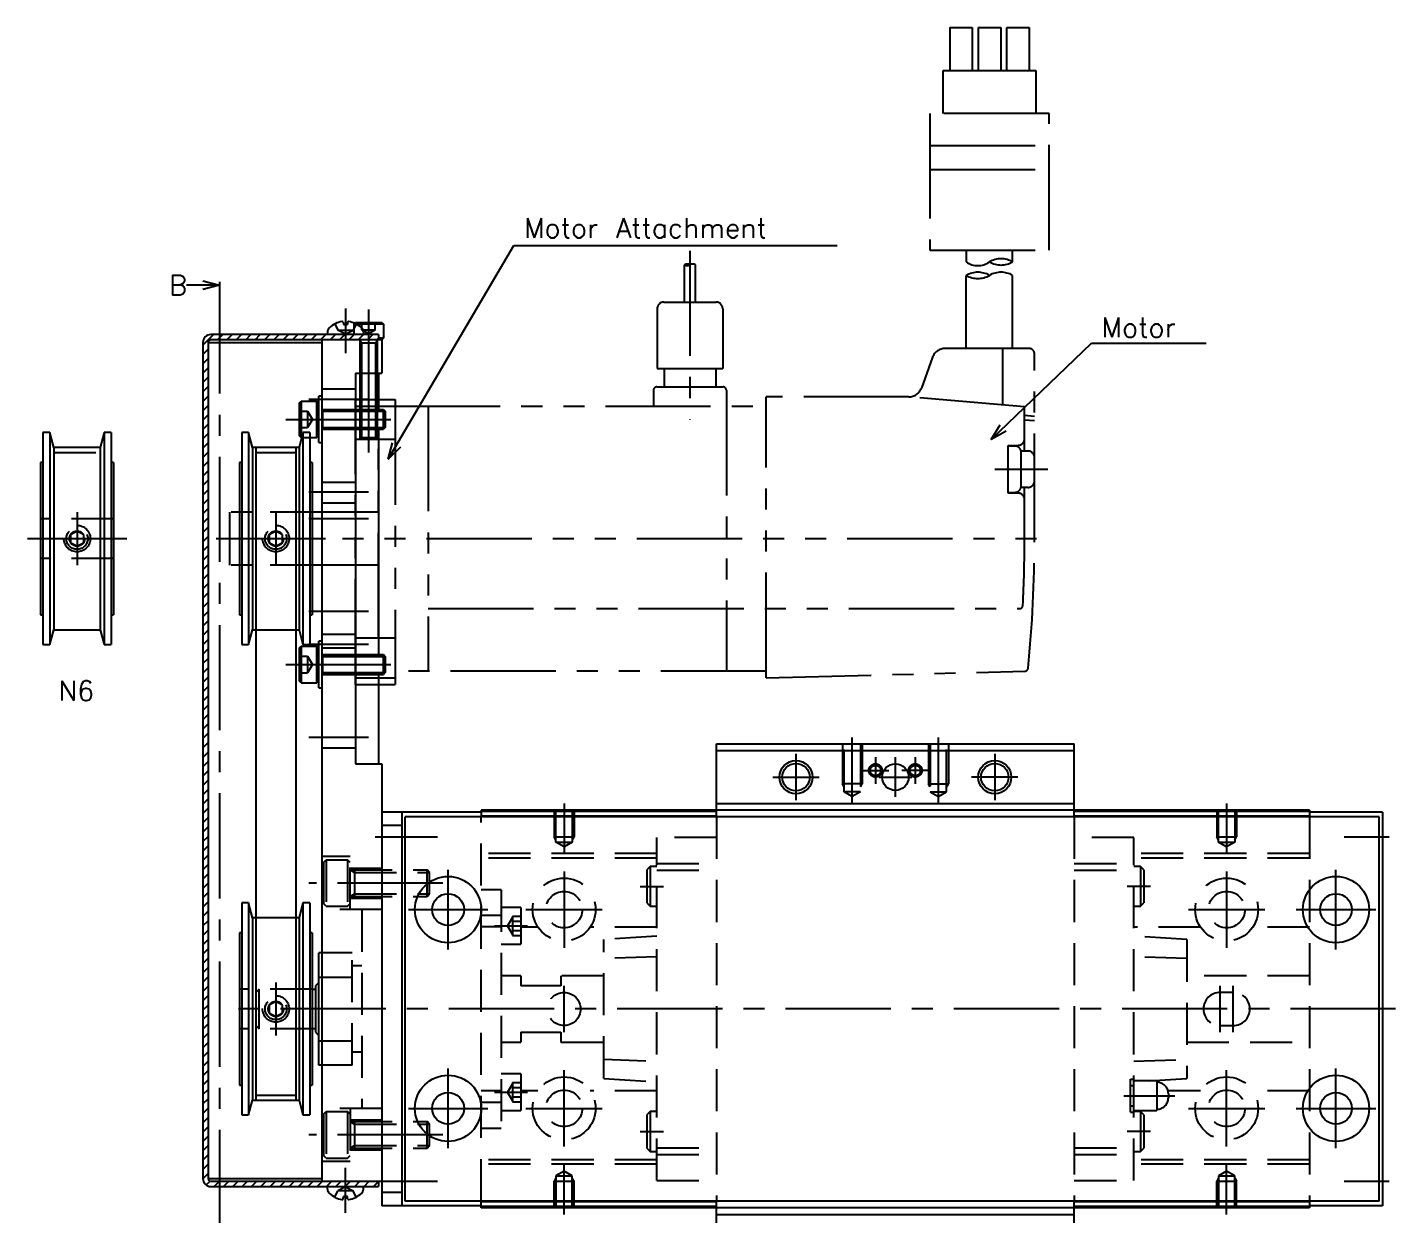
# Model space of a CAD drawing. Extents: x -2 to 446, y -8 to 279.
# Drawn here: x 226.3 to 432.8, y 100.3 to 279.5 of the extents above; entities that cross this region are included whole.
import ezdxf

# ---------------------------------------------------------------- set-up
doc = ezdxf.new("R2010")
doc.units = 0
doc.header["$LTSCALE"] = 0.5
for name, pattern in [('CENTER', [50.8, 31.75, -6.35, 6.35, -6.35]), ('DASHED', [19.05, 12.7, -6.35]), ('PHANTOM', [63.5, 31.75, -6.35, 6.35, -6.35, 6.35, -6.35])]:
    doc.linetypes.add(name, pattern=pattern)
for name, color, linetype in [('MSM_CENTER', 1, 'CENTER'), ('MSM_CONTINUOUS', 7, 'CONTINUOUS'), ('MSM_DASHED', 4, 'DASHED'), ('MSM_IMAGINARY', 6, 'PHANTOM'), ('MSM_NARROW', 5, 'CONTINUOUS'), ('MSM_PART_NUMBER', 7, 'CONTINUOUS')]:
    doc.layers.add(name, color=color, linetype=linetype)
doc.styles.get("Standard").update_dxf_attribs({"font": 'txt.shx', "height": 3, "bigfont": 'bigfont.shx'})

msp = doc.modelspace()

# ---------------------------------------------------------------- linework, layer by layer
at = {"layer": 'MSM_CENTER'}
for p, q in [((255.26, 240.06), (255.26, 96.3)), ((274.26, 237.06), (274.26, 230.3)), ((277.76, 236.9), (277.76, 215.3)), ((277.76, 223.3), (268.76, 223.3)), ((265.26, 220.3), (282.26, 220.3)), ((277.76, 209.3), (268.76, 209.3)), ((233.76, 206.3), (233.76, 198.3)), ((263.76, 206.3), (263.76, 198.3)), ((277.76, 205.3), (268.76, 205.3)), ((226.26, 202.3), (241.26, 202.3)), ((256.26, 202.3), (271.26, 202.3)), ((277.76, 191.3), (268.76, 191.3)), ((277.76, 186.3), (268.76, 186.3)), ((265.26, 183.3), (282.26, 183.3)), ((277.76, 172.3), (268.76, 172.3)), ((350.76, 162.39), (350.76, 172.3)), ((363.76, 162.39), (363.76, 172.3)), ((342.26, 169.8), (342.26, 162.8)), ((372.26, 169.8), (372.26, 162.8)), ((352.26, 167.3), (356.26, 167.3)), ((354.26, 169.3), (354.26, 165.3)), ((357.26, 163.3), (357.26, 169.3)), ((362.26, 167.3), (358.26, 167.3)), ((360.26, 169.3), (360.26, 165.3)), ((338.76, 166.3), (345.76, 166.3)), ((354.76, 166.3), (359.76, 166.3)), ((375.76, 166.3), (368.76, 166.3)), ((307.26, 162.3), (307.26, 154.79)), ((407.26, 162.3), (407.26, 154.79)), ((278.76, 157.3), (288.16, 157.3)), ((425.01, 157.3), (431.76, 157.3)), ((289.76, 140.3), (289.76, 152.3)), ((307.26, 152.05), (307.26, 140.55)), ((407.26, 152.05), (407.26, 140.55)), ((423.76, 140.3), (423.76, 152.3)), ((288.96, 150.3), (268.76, 150.3)), ((318.76, 149.8), (322.26, 149.8)), ((395.76, 149.8), (392.26, 149.8)), ((283.76, 146.3), (295.76, 146.3)), ((301.51, 146.3), (313.01, 146.3)), ((401.51, 146.3), (413.01, 146.3)), ((417.76, 146.3), (429.76, 146.3)), ((296.76, 143.85), (301.76, 143.85)), ((263.76, 135.3), (263.76, 127.3)), ((307.26, 127.8), (307.26, 134.8)), ((406.26, 127.8), (406.26, 134.8)), ((408.26, 127.8), (408.26, 134.8)), ((432.76, 131.3), (256.26, 131.3)), ((289.76, 110.3), (289.76, 122.3)), ((307.26, 110.55), (307.26, 122.05)), ((407.26, 110.55), (407.26, 122.05)), ((423.76, 110.3), (423.76, 122.3)), ((296.76, 118.74), (301.76, 118.74)), ((391.76, 118.2), (399.46, 118.2)), ((283.76, 116.3), (295.76, 116.3)), ((301.51, 116.3), (313.01, 116.3)), ((401.51, 116.3), (413.01, 116.3)), ((417.76, 116.3), (429.76, 116.3)), ((288.96, 112.3), (268.76, 112.3)), ((318.76, 112.8), (322.26, 112.8)), ((395.76, 112.8), (392.26, 112.8)), ((307.26, 100.3), (307.26, 107.81)), ((407.26, 100.3), (407.26, 107.81)), ((274.26, 100.54), (274.26, 107.3)), ((278.76, 105.3), (288.16, 105.3)), ((425.01, 105.3), (431.76, 105.3))]:
    msp.add_line(p, q, dxfattribs=at)
at = {"layer": 'MSM_CONTINUOUS'}
for p, q in [((255.26, 240.56), (250.26, 240.56)), ((252.76, 241.23), (255.26, 240.56)), ((255.26, 240.56), (252.76, 239.89)), ((255.26, 241.06), (255.26, 240.06)), ((271.55, 233.5), (271.51, 233.1)), ((273.93, 234.98), (273.95, 234.6)), ((273.95, 234.6), (274.58, 234.6)), ((274.59, 234.98), (274.58, 234.6)), ((275.67, 234.81), (275.76, 234.9)), ((275.76, 234.9), (279.76, 234.9)), ((280.01, 234.65), (275.98, 234.65)), ((276.98, 233.5), (277.01, 233.1)), ((279.76, 234.9), (280.01, 234.65)), ((280.01, 234.65), (280.01, 232.55)), ((252.76, 231.9), (252.76, 105.7)), ((253.56, 231.9), (253.56, 105.7)), ((253.56, 231.9), (270.76, 231.9)), ((279.26, 233.1), (253.96, 233.1)), ((279.76, 232.3), (253.96, 232.3)), ((270.76, 105.3), (270.76, 232.3)), ((279.26, 233.1), (279.26, 232.3)), ((280.01, 232.55), (279.26, 232.55)), ((279.76, 232.3), (280.01, 232.55)), ((279.76, 232.3), (279.76, 227.3)), ((275.76, 227.3), (275.76, 168.3)), ((275.76, 227.3), (279.76, 227.3)), ((276.46, 227.3), (276.46, 221.8)), ((279.06, 227.3), (279.06, 221.8)), ((279.26, 227.3), (279.26, 221.8)), ((267.26, 222.75), (267.56, 223.05)), ((267.56, 223.05), (269.96, 223.05)), ((267.56, 223.05), (267.56, 217.55)), ((270.26, 222.75), (269.96, 223.05)), ((269.96, 217.55), (269.96, 223.05)), ((270.76, 223.8), (270.26, 223.8)), ((270.26, 216.8), (270.26, 223.8)), ((267.26, 222.75), (267.26, 217.85)), ((275.76, 221.8), (279.99, 221.8)), ((279.99, 218.8), (279.99, 221.8)), ((279.99, 221.8), (280.26, 221.53)), ((280.26, 221.53), (280.26, 219.07)), ((280.26, 219.07), (279.99, 218.8)), ((228.62, 218.3), (228.62, 186.3)), ((229.66, 218.3), (228.62, 218.3)), ((229.66, 218.3), (229.66, 186.3)), ((230.26, 216.05), (229.66, 218.3)), ((237.86, 218.3), (237.26, 216.05)), ((237.86, 218.3), (237.86, 186.3)), ((238.9, 218.3), (237.86, 218.3)), ((238.9, 218.3), (238.9, 186.3)), ((258.62, 218.3), (258.62, 186.3)), ((259.66, 218.3), (258.62, 218.3)), ((259.66, 218.3), (259.66, 186.3)), ((260.26, 216.05), (259.66, 218.3)), ((267.86, 218.3), (267.26, 216.05)), ((267.56, 217.55), (267.26, 217.85)), ((267.56, 217.55), (267.66, 217.55)), ((267.86, 218.3), (267.86, 186.3)), ((268.9, 218.3), (267.86, 218.3)), ((268.9, 218.3), (268.9, 186.3)), ((268.9, 217.55), (269.96, 217.55)), ((270.26, 217.85), (269.96, 217.55)), ((275.76, 218.8), (279.99, 218.8)), ((276.46, 218.8), (276.46, 217.54)), ((279.06, 217.54), (276.46, 217.54)), ((276.7, 217.3), (276.46, 217.54)), ((278.82, 217.3), (276.7, 217.3)), ((278.82, 217.3), (279.06, 217.54)), ((279.06, 218.8), (279.06, 217.54)), ((279.26, 218.8), (279.26, 184.8)), ((237.26, 216.05), (230.26, 216.05)), ((230.26, 216.05), (230.26, 188.55)), ((237.26, 216.05), (237.26, 188.55)), ((260.26, 216.05), (260.26, 188.55)), ((267.26, 216.05), (260.26, 216.05)), ((260.76, 216.05), (260.76, 117.55)), ((266.76, 216.05), (266.76, 117.55)), ((267.26, 216.05), (267.26, 188.55)), ((270.26, 216.8), (270.76, 216.8)), ((228.26, 213.8), (228.26, 190.8)), ((228.62, 213.8), (228.26, 213.8)), ((239.26, 213.8), (238.9, 213.8)), ((239.26, 213.8), (239.26, 190.8)), ((258.62, 213.8), (258.26, 213.8)), ((258.26, 213.8), (258.26, 190.8)), ((269.26, 213.8), (268.9, 213.8)), ((269.26, 213.8), (269.26, 190.8)), ((228.26, 190.8), (228.62, 190.8)), ((238.9, 190.8), (239.26, 190.8)), ((258.26, 190.8), (258.62, 190.8)), ((268.9, 190.8), (269.26, 190.8)), ((229.66, 186.3), (230.26, 188.55)), ((230.26, 188.55), (237.26, 188.55)), ((237.26, 188.55), (237.86, 186.3)), ((259.66, 186.3), (260.26, 188.55)), ((260.26, 188.55), (260.76, 188.55)), ((266.76, 188.55), (267.26, 188.55)), ((267.26, 188.55), (267.86, 186.3)), ((228.62, 186.3), (229.66, 186.3)), ((237.86, 186.3), (238.9, 186.3)), ((258.62, 186.3), (259.66, 186.3)), ((267.26, 185.75), (267.56, 186.05)), ((267.56, 186.05), (269.96, 186.05)), ((267.56, 186.05), (267.56, 180.55)), ((267.86, 186.3), (268.9, 186.3)), ((270.26, 185.75), (269.96, 186.05)), ((269.96, 180.55), (269.96, 186.05)), ((270.76, 186.8), (270.26, 186.8)), ((270.26, 179.8), (270.26, 186.8)), ((267.26, 185.75), (267.26, 180.85)), ((275.76, 184.8), (279.99, 184.8)), ((279.99, 181.8), (279.99, 184.8)), ((279.99, 184.8), (280.26, 184.53)), ((280.26, 184.53), (280.26, 182.07)), ((275.76, 181.8), (279.99, 181.8)), ((279.26, 181.8), (279.26, 168.3)), ((280.26, 182.07), (279.99, 181.8)), ((267.56, 180.55), (267.26, 180.85)), ((267.56, 180.55), (269.96, 180.55)), ((270.26, 180.85), (269.96, 180.55)), ((270.26, 179.8), (270.76, 179.8)), ((330.26, 171.3), (384.26, 171.3)), ((330.26, 160.3), (330.26, 171.3)), ((330.26, 170.3), (384.26, 170.3)), ((384.26, 160.3), (384.26, 171.3)), ((275.76, 168.3), (279.76, 168.3)), ((279.76, 168.3), (279.76, 101.6)), ((419.76, 161.3), (294.76, 161.3)), ((294.76, 161.3), (294.76, 160.3)), ((330.26, 161.1), (294.76, 161.1)), ((330.26, 162.3), (384.26, 162.3)), ((419.76, 161.1), (384.26, 161.1)), ((419.76, 161.3), (419.76, 160.3)), ((294.76, 161), (279.76, 161)), ((282.76, 161), (282.76, 101.6)), ((283.26, 102.3), (283.26, 160.3)), ((430.26, 160.3), (283.26, 160.3)), ((330.26, 160.4), (294.76, 160.4)), ((419.76, 160.4), (384.26, 160.4)), ((430.76, 161), (419.76, 161)), ((430.26, 102.3), (430.26, 160.3)), ((430.76, 161), (430.76, 101.6)), ((282.76, 159), (279.76, 159)), ((258.62, 147.3), (258.62, 115.3)), ((259.66, 147.3), (258.62, 147.3)), ((260.26, 145.05), (259.66, 147.3)), ((259.66, 147.3), (259.66, 115.3)), ((267.86, 147.3), (267.26, 145.05)), ((267.86, 147.3), (267.86, 115.3)), ((268.9, 147.3), (267.86, 147.3)), ((268.9, 147.3), (268.9, 115.3)), ((260.26, 145.05), (260.26, 117.55)), ((260.76, 145.05), (260.26, 145.05)), ((267.26, 145.05), (266.76, 145.05)), ((267.26, 145.05), (267.26, 117.55)), ((258.26, 142.8), (258.26, 119.8)), ((258.62, 142.8), (258.26, 142.8)), ((269.26, 142.8), (268.9, 142.8)), ((269.26, 142.8), (269.26, 119.8)), ((270.26, 122.8), (270.26, 139.8)), ((270.76, 139.8), (270.26, 139.8)), ((269.26, 134.3), (269.76, 134.3)), ((270.26, 135.3), (269.76, 134.8)), ((269.76, 134.8), (269.76, 127.8)), ((270.26, 136.12), (270.76, 136.12)), ((269.76, 128.3), (269.26, 128.3)), ((269.76, 127.8), (270.26, 127.3)), ((270.26, 126.48), (270.76, 126.48)), ((270.76, 122.8), (270.26, 122.8)), ((258.26, 119.8), (258.62, 119.8)), ((268.9, 119.8), (269.26, 119.8)), ((259.66, 115.3), (260.26, 117.55)), ((260.26, 117.55), (267.26, 117.55)), ((267.26, 117.55), (267.86, 115.3)), ((258.62, 115.3), (259.66, 115.3)), ((267.86, 115.3), (268.9, 115.3)), ((253.56, 105.7), (270.76, 105.7)), ((253.96, 105.3), (279.76, 105.3)), ((253.96, 104.5), (279.26, 104.5)), ((271.55, 104.1), (271.51, 104.5)), ((276.98, 104.1), (277.01, 104.5)), ((279.26, 105.3), (279.26, 104.5)), ((282.76, 103.6), (279.76, 103.6)), ((273.93, 102.62), (273.95, 103)), ((274.58, 103), (273.95, 103)), ((274.59, 102.62), (274.58, 103)), ((294.76, 101.6), (279.76, 101.6)), ((430.26, 102.3), (283.26, 102.3)), ((294.76, 101.3), (294.76, 102.3)), ((330.26, 102.2), (294.76, 102.2)), ((330.26, 101.5), (294.76, 101.5)), ((419.76, 101.3), (294.76, 101.3)), ((330.26, 91.3), (330.26, 102.3)), ((384.26, 91.3), (384.26, 102.3)), ((419.76, 102.2), (384.26, 102.2)), ((419.76, 101.5), (384.26, 101.5)), ((419.76, 102.3), (419.76, 101.3)), ((430.76, 101.6), (419.76, 101.6)), ((330.26, 100.3), (384.26, 100.3))]:
    msp.add_line(p, q, dxfattribs=at)
for centre, radius in [((342.26, 166.3), 2.07), ((357.26, 166.3), 2), ((372.26, 166.3), 2.07), ((289.76, 146.3), 5), ((423.76, 146.3), 5), ((289.76, 146.3), 2.4), ((423.76, 146.3), 2.4), ((289.76, 116.3), 5), ((423.76, 116.3), 5), ((289.76, 116.3), 2.4), ((423.76, 116.3), 2.4)]:
    msp.add_circle(centre, radius, dxfattribs=at)
for centre, radius, start, end in [((272.54, 233.42), 1, 133.4267, 175), ((274.26, 231.6), 3.5, 98.5396, 133.4267), ((273.73, 234.78), 0.284, 44.1872, 87.0617), ((274.8, 234.78), 0.284, 92.9383, 135.8128), ((274.26, 231.6), 3.5, 46.5733, 81.4604), ((275.98, 233.42), 1, 5, 46.5733), ((253.96, 231.9), 1.2, 90, 180), ((253.96, 231.9), 0.4, 90, 180), ((253.96, 105.7), 1.2, 180, 270), ((253.96, 105.7), 0.4, 180, 270), ((272.54, 104.18), 1, 185, 226.5733), ((274.26, 106), 3.5, 226.5733, 261.4604), ((274.26, 106), 3.5, 278.5396, 313.4267), ((275.98, 104.18), 1, 313.4267, 355), ((273.73, 102.82), 0.284, 272.9383, 315.8128), ((274.8, 102.82), 0.284, 224.1872, 267.0617)]:
    msp.add_arc(centre, radius, start, end, dxfattribs=at)
at = {"layer": 'MSM_DASHED'}
for p, q in [((272.65, 234.71), (273.12, 233.77)), ((274.26, 233.17), (273.12, 233.77)), ((273.12, 233.77), (275.41, 233.77)), ((274.26, 233.17), (275.41, 233.77)), ((275.87, 234.71), (275.41, 233.77)), ((275.51, 234.65), (275.67, 234.81)), ((275.51, 234.65), (275.51, 233.1)), ((275.98, 234.65), (275.51, 234.65)), ((276.76, 233.8), (276.76, 234.9)), ((276.76, 233.8), (278.76, 233.8)), ((277.76, 233.22), (276.76, 233.8)), ((277.76, 234.9), (277.76, 233.8)), ((278.76, 233.8), (277.76, 233.22)), ((278.76, 233.8), (278.76, 234.9)), ((276.46, 232.2), (276.46, 227.3)), ((279.06, 231.81), (276.46, 231.81)), ((276.7, 231.81), (276.7, 227.3)), ((278.82, 231.81), (278.82, 227.3)), ((279.06, 232.2), (279.06, 227.3)), ((270.76, 224.9), (275.76, 224.9)), ((267.26, 221.55), (268.56, 221.55)), ((268.56, 221.55), (268.56, 219.05)), ((268.56, 221.55), (269.28, 220.3)), ((270.76, 221.8), (275.76, 221.8)), ((270.76, 221.55), (270.8, 221.53)), ((270.8, 221.8), (270.8, 218.8)), ((270.8, 221.53), (275.76, 221.53)), ((267.26, 220.3), (268.56, 220.3)), ((267.26, 219.05), (268.56, 219.05)), ((269.28, 220.3), (268.56, 219.05)), ((270.76, 219.05), (270.8, 219.07)), ((270.8, 219.07), (275.76, 219.07)), ((267.66, 217.55), (268.9, 217.55)), ((270.76, 218.8), (275.76, 218.8)), ((230.26, 215.29), (237.26, 215.29)), ((260.76, 215.29), (266.76, 215.29)), ((270.76, 210.8), (275.76, 210.8)), ((270.76, 207.7), (275.76, 207.7)), ((239.26, 205.3), (228.26, 205.3)), ((269.26, 206.3), (258.26, 206.3)), ((233.76, 203.45), (232.76, 202.88)), ((232.76, 202.88), (232.76, 201.72)), ((234.76, 202.88), (233.76, 203.45)), ((234.76, 201.72), (234.76, 202.88)), ((263.76, 203.45), (262.76, 202.88)), ((262.76, 202.88), (262.76, 201.72)), ((264.76, 202.88), (263.76, 203.45)), ((264.76, 201.72), (264.76, 202.88)), ((232.76, 201.72), (233.76, 201.15)), ((233.76, 201.15), (234.76, 201.72)), ((262.76, 201.72), (263.76, 201.15)), ((263.76, 201.15), (264.76, 201.72)), ((239.26, 199.3), (228.26, 199.3)), ((269.26, 198.3), (258.26, 198.3)), ((260.76, 188.55), (266.76, 188.55)), ((270.76, 187.9), (275.76, 187.9)), ((267.26, 184.55), (268.56, 184.55)), ((268.56, 184.55), (268.56, 182.05)), ((268.56, 184.55), (269.28, 183.3)), ((270.76, 185.8), (275.76, 185.8)), ((270.76, 184.8), (275.76, 184.8)), ((270.76, 184.55), (270.8, 184.53)), ((270.8, 184.8), (270.8, 181.8)), ((270.8, 184.53), (275.76, 184.53)), ((267.26, 183.3), (268.56, 183.3)), ((267.26, 182.05), (268.56, 182.05)), ((269.28, 183.3), (268.56, 182.05)), ((270.76, 182.05), (270.8, 182.07)), ((270.76, 181.8), (275.76, 181.8)), ((270.8, 182.07), (275.76, 182.07)), ((270.76, 170.7), (275.76, 170.7)), ((349.26, 171.3), (349.26, 165.3)), ((349.53, 164.1), (349.53, 171.3)), ((351.99, 171.3), (351.99, 164.1)), ((352.26, 171.3), (352.26, 165.3)), ((362.26, 171.3), (362.26, 165.3)), ((362.53, 171.3), (362.53, 164.1)), ((364.99, 164.1), (364.99, 171.3)), ((365.26, 171.3), (365.26, 165.3)), ((352.26, 165.3), (349.26, 165.3)), ((349.53, 164.83), (349.26, 165.3)), ((351.99, 164.83), (352.26, 165.3)), ((362.26, 165.3), (365.26, 165.3)), ((362.53, 164.83), (362.26, 165.3)), ((364.99, 164.83), (365.26, 165.3)), ((351.99, 164.1), (349.53, 164.1)), ((350.76, 163.39), (349.53, 164.1)), ((351.99, 164.1), (350.76, 163.39)), ((362.53, 164.1), (364.99, 164.1)), ((362.53, 164.1), (363.76, 163.39)), ((363.76, 163.39), (364.99, 164.1)), ((305.76, 161.3), (305.76, 157.3)), ((306.03, 156.5), (306.03, 161.3)), ((308.49, 161.3), (308.49, 156.5)), ((308.76, 161.3), (308.76, 157.3)), ((405.76, 161.3), (405.76, 157.3)), ((406.03, 156.5), (406.03, 161.3)), ((408.49, 161.3), (408.49, 156.5)), ((408.76, 161.3), (408.76, 157.3)), ((294.76, 102.3), (294.76, 160.3)), ((330.26, 160.3), (330.26, 102.3)), ((384.26, 160.3), (384.26, 102.3)), ((419.76, 160.3), (419.76, 102.3)), ((306.03, 156.83), (305.76, 157.3)), ((305.76, 157.3), (308.76, 157.3)), ((308.49, 156.83), (308.76, 157.3)), ((330.26, 157.2), (321.26, 157.2)), ((321.26, 105.4), (321.26, 157.2)), ((393.26, 157.2), (384.26, 157.2)), ((393.26, 105.4), (393.26, 157.2)), ((406.03, 156.83), (405.76, 157.3)), ((405.76, 157.3), (408.76, 157.3)), ((408.49, 156.83), (408.76, 157.3)), ((306.03, 156.5), (308.49, 156.5)), ((307.26, 155.79), (306.03, 156.5)), ((308.49, 156.5), (307.26, 155.79)), ((406.03, 156.5), (408.49, 156.5)), ((407.26, 155.79), (406.03, 156.5)), ((408.49, 156.5), (407.26, 155.79)), ((274.96, 154.3), (270.76, 154.3)), ((270.96, 153.4), (271.36, 153.8)), ((270.96, 153.4), (270.96, 147.2)), ((271.36, 153.8), (271.36, 146.8)), ((271.36, 153.8), (274.56, 153.8)), ((274.96, 153.4), (274.56, 153.8)), ((274.56, 153.8), (274.56, 146.8)), ((274.96, 146.3), (274.96, 154.3)), ((321.26, 154.75), (294.76, 154.75)), ((321.26, 154.05), (294.76, 154.05)), ((321.26, 153.25), (330.26, 153.25)), ((384.26, 153.25), (393.26, 153.25)), ((419.76, 154.75), (393.26, 154.75)), ((419.76, 154.05), (393.26, 154.05)), ((274.96, 152.55), (279.76, 152.55)), ((274.96, 152.3), (286.58, 152.3)), ((274.96, 152.3), (275.62, 151.92)), ((275.62, 152.3), (275.62, 148.3)), ((275.62, 151.92), (286.96, 151.92)), ((286.58, 148.3), (286.58, 152.3)), ((286.96, 151.92), (286.58, 152.3)), ((286.96, 148.68), (286.96, 151.92)), ((320.26, 152.8), (319.76, 152.3)), ((319.76, 152.3), (319.76, 147.3)), ((320.26, 152.8), (320.26, 146.8)), ((321.26, 152.8), (320.26, 152.8)), ((321.26, 152.25), (330.26, 152.25)), ((384.26, 152.25), (393.26, 152.25)), ((394.26, 152.8), (393.26, 152.8)), ((394.26, 152.8), (394.26, 146.8)), ((394.76, 152.3), (394.26, 152.8)), ((394.76, 152.3), (394.76, 147.3)), ((297.76, 149.3), (294.76, 149.3)), ((297.76, 149.3), (297.76, 113.3)), ((271.36, 146.8), (270.96, 147.2)), ((271.36, 146.8), (274.56, 146.8)), ((274.56, 146.8), (274.96, 147.2)), ((274.96, 148.3), (275.62, 148.68)), ((274.96, 148.3), (286.58, 148.3)), ((274.96, 148.05), (279.76, 148.05)), ((275.62, 148.68), (286.96, 148.68)), ((286.58, 148.3), (286.96, 148.68)), ((319.76, 147.3), (320.26, 146.8)), ((320.26, 146.8), (321.26, 146.8)), ((393.26, 146.8), (394.26, 146.8)), ((394.26, 146.8), (394.76, 147.3)), ((266.76, 145.05), (260.76, 145.05)), ((279.76, 146.3), (270.76, 146.3)), ((276.76, 146.3), (276.76, 116.3)), ((297.76, 145.43), (294.76, 145.43)), ((300.76, 146.6), (297.76, 146.6)), ((299.46, 145.1), (298.74, 143.85)), ((299.46, 145.3), (300.76, 145.3)), ((299.46, 145.3), (299.46, 142.41)), ((299.46, 144.58), (300.76, 144.58)), ((300.76, 146.6), (300.76, 141.1)), ((297.76, 143.68), (294.76, 143.68)), ((299.46, 142.6), (298.74, 143.85)), ((299.46, 143.13), (300.76, 143.13)), ((303.31, 143.66), (300.76, 143.66)), ((321.26, 143.66), (311.21, 143.66)), ((403.31, 143.66), (393.26, 143.66)), ((419.76, 143.66), (411.21, 143.66)), ((297.76, 141.1), (300.76, 141.1)), ((299.46, 142.41), (300.76, 142.41)), ((321.26, 142.3), (313.26, 141.77)), ((313.26, 120.83), (313.26, 141.77)), ((401.26, 141.77), (393.26, 142.3)), ((401.26, 141.77), (401.26, 120.83)), ((275.26, 139.8), (270.76, 139.8)), ((275.26, 122.8), (275.26, 139.8)), ((321.26, 139.16), (313.26, 138.9)), ((401.26, 138.9), (393.26, 139.16)), ((276.76, 137.8), (275.26, 137.8)), ((300.76, 136.3), (297.76, 136.3)), ((300.76, 136.3), (300.76, 134.8)), ((306.76, 136.3), (306.76, 134.8)), ((313.26, 136.3), (306.76, 136.3)), ((419.76, 136.3), (401.26, 136.3)), ((269.26, 134.3), (258.26, 134.3)), ((261.26, 134.3), (260.76, 133.8)), ((261.26, 128.3), (261.26, 134.3)), ((270.76, 136.12), (275.26, 136.12)), ((306.76, 134.8), (300.76, 134.8)), ((263.76, 132.45), (262.76, 131.88)), ((264.76, 131.88), (263.76, 132.45)), ((408.26, 133.8), (406.26, 133.8)), ((262.76, 131.88), (262.76, 130.72)), ((262.76, 130.72), (263.76, 130.15)), ((263.76, 130.15), (264.76, 130.72)), ((264.76, 130.72), (264.76, 131.88)), ((269.26, 128.3), (258.26, 128.3)), ((260.76, 128.8), (261.26, 128.3)), ((406.26, 128.8), (408.26, 128.8)), ((270.76, 126.48), (275.26, 126.48)), ((297.76, 126.3), (300.76, 126.3)), ((300.76, 127.8), (306.76, 127.8)), ((300.76, 127.8), (300.76, 126.3)), ((306.76, 127.8), (306.76, 126.3)), ((306.76, 126.3), (313.26, 126.3)), ((401.26, 126.3), (419.76, 126.3)), ((276.76, 124.8), (275.26, 124.8)), ((275.26, 122.8), (270.76, 122.8)), ((313.26, 123.7), (321.26, 123.44)), ((393.26, 123.44), (401.26, 123.7)), ((300.76, 121.49), (297.76, 121.49)), ((299.46, 119.99), (298.74, 118.74)), ((299.46, 120.19), (300.76, 120.19)), ((299.46, 120.19), (299.46, 117.3)), ((300.76, 121.49), (300.76, 115.99)), ((313.26, 120.83), (321.26, 120.3)), ((392.76, 120.7), (393.26, 120.7)), ((392.76, 115.7), (392.76, 120.7)), ((396.71, 120.45), (393.26, 120.45)), ((395.52, 120.45), (401.26, 120.83)), ((396.71, 120.45), (396.71, 115.95)), ((260.76, 118.31), (266.76, 118.31)), ((297.76, 118.92), (294.76, 118.92)), ((299.46, 117.49), (298.74, 118.74)), ((299.46, 119.47), (300.76, 119.47)), ((299.46, 118.02), (300.76, 118.02)), ((303.31, 118.94), (300.76, 118.94)), ((321.26, 118.94), (311.21, 118.94)), ((393.26, 119.7), (392.76, 119.7)), ((403.31, 118.94), (398.4, 118.94)), ((398.46, 118.5), (398.46, 117.9)), ((419.76, 118.94), (411.21, 118.94)), ((279.76, 116.3), (270.76, 116.3)), ((270.96, 115.4), (271.36, 115.8)), ((271.36, 115.8), (274.56, 115.8)), ((271.36, 115.8), (271.36, 108.8)), ((274.56, 115.8), (274.56, 108.8)), ((274.96, 115.4), (274.56, 115.8)), ((274.96, 116.3), (274.96, 108.3)), ((297.76, 117.17), (294.76, 117.17)), ((297.76, 115.99), (300.76, 115.99)), ((299.46, 117.3), (300.76, 117.3)), ((320.26, 115.8), (319.76, 115.3)), ((321.26, 115.8), (320.26, 115.8)), ((320.26, 115.8), (320.26, 109.8)), ((392.76, 116.7), (393.26, 116.7)), ((392.76, 115.7), (393.26, 115.7)), ((393.26, 115.95), (396.71, 115.95)), ((394.26, 115.8), (393.26, 115.8)), ((394.76, 115.3), (394.26, 115.8)), ((394.26, 115.8), (394.26, 109.8)), ((270.96, 115.4), (270.96, 109.2)), ((274.96, 114.55), (279.76, 114.55)), ((274.96, 114.3), (286.58, 114.3)), ((274.96, 114.3), (275.62, 113.92)), ((275.62, 114.3), (275.62, 110.3)), ((275.62, 113.92), (286.96, 113.92)), ((286.58, 110.3), (286.58, 114.3)), ((286.96, 113.92), (286.58, 114.3)), ((286.96, 110.68), (286.96, 113.92)), ((319.76, 115.3), (319.76, 110.3)), ((394.76, 115.3), (394.76, 110.3)), ((294.76, 113.3), (297.76, 113.3)), ((274.96, 110.3), (275.62, 110.68)), ((274.96, 110.3), (286.58, 110.3)), ((274.96, 110.05), (279.76, 110.05)), ((275.62, 110.68), (286.96, 110.68)), ((286.58, 110.3), (286.96, 110.68)), ((319.76, 110.3), (320.26, 109.8)), ((320.26, 109.8), (321.26, 109.8)), ((321.26, 110.35), (330.26, 110.35)), ((384.26, 110.35), (393.26, 110.35)), ((393.26, 109.8), (394.26, 109.8)), ((394.26, 109.8), (394.76, 110.3)), ((274.96, 108.3), (270.76, 108.3)), ((271.36, 108.8), (270.96, 109.2)), ((271.36, 108.8), (274.56, 108.8)), ((274.56, 108.8), (274.96, 109.2)), ((321.26, 108.55), (294.76, 108.55)), ((321.26, 107.85), (294.76, 107.85)), ((321.26, 109.35), (330.26, 109.35)), ((384.26, 109.35), (393.26, 109.35)), ((419.76, 108.55), (393.26, 108.55)), ((419.76, 107.85), (393.26, 107.85)), ((306.03, 105.77), (305.76, 105.3)), ((307.26, 106.81), (306.03, 106.1)), ((306.03, 106.1), (306.03, 101.3)), ((306.03, 106.1), (308.49, 106.1)), ((308.49, 106.1), (307.26, 106.81)), ((308.49, 101.3), (308.49, 106.1)), ((308.49, 105.77), (308.76, 105.3)), ((321.26, 105.4), (330.26, 105.4)), ((384.26, 105.4), (393.26, 105.4)), ((406.03, 105.77), (405.76, 105.3)), ((407.26, 106.81), (406.03, 106.1)), ((406.03, 106.1), (406.03, 101.3)), ((406.03, 106.1), (408.49, 106.1)), ((408.49, 106.1), (407.26, 106.81)), ((408.49, 101.3), (408.49, 106.1)), ((408.49, 105.77), (408.76, 105.3)), ((272.65, 102.89), (273.12, 103.83)), ((274.26, 104.43), (273.12, 103.83)), ((275.41, 103.83), (273.12, 103.83)), ((274.26, 104.43), (275.41, 103.83)), ((275.87, 102.89), (275.41, 103.83)), ((305.76, 101.3), (305.76, 105.3)), ((305.76, 105.3), (308.76, 105.3)), ((308.76, 101.3), (308.76, 105.3)), ((405.76, 101.3), (405.76, 105.3)), ((405.76, 105.3), (408.76, 105.3)), ((408.76, 101.3), (408.76, 105.3))]:
    msp.add_line(p, q, dxfattribs=at)
for centre, radius in [((233.76, 202.3), 2), ((233.76, 202.3), 1.62), ((233.76, 202.3), 1.15), ((263.76, 202.3), 2), ((263.76, 202.3), 1.62), ((263.76, 202.3), 1.15), ((354.26, 167.3), 1), ((354.26, 167.3), 0.784), ((360.26, 167.3), 1), ((360.26, 167.3), 0.784), ((307.26, 146.3), 4.75), ((407.26, 146.3), 4.75), ((307.26, 146.3), 2.75), ((407.26, 146.3), 2.75), ((263.76, 131.3), 2), ((263.76, 131.3), 1.62), ((263.76, 131.3), 1.15), ((307.26, 131.3), 2.5), ((307.26, 116.3), 4.75), ((407.26, 116.3), 4.75), ((307.26, 116.3), 2.75), ((407.26, 116.3), 2.75)]:
    msp.add_circle(centre, radius, dxfattribs=at)
for centre, radius, start, end in [((276.36, 232.2), 0.1, 0, 90), ((279.16, 232.2), 0.1, 90, 180), ((406.26, 131.3), 2.5, 90, 270), ((408.26, 131.3), 2.5, 270, 90), ((396.71, 118.5), 1.75, 0, 90), ((396.71, 117.9), 1.75, 270, 0)]:
    msp.add_arc(centre, radius, start, end, dxfattribs=at)
at = {"layer": 'MSM_IMAGINARY'}
for p, q in [((365.46, 279.48), (368.86, 279.48)), ((365.46, 279.48), (365.46, 272.98)), ((368.86, 279.48), (368.86, 272.98)), ((369.76, 279.48), (373.16, 279.48)), ((369.76, 279.48), (369.76, 272.98)), ((373.16, 279.48), (373.16, 272.98)), ((374.06, 279.48), (377.46, 279.48)), ((374.06, 272.98), (374.06, 279.48)), ((377.46, 279.48), (377.46, 272.98)), ((364.46, 272.98), (378.46, 272.98)), ((364.46, 266.48), (364.46, 272.98)), ((378.46, 272.98), (378.46, 266.48)), ((380.46, 266.48), (362.46, 266.48)), ((362.46, 266.48), (362.46, 245.86)), ((380.46, 245.86), (380.46, 266.48)), ((362.46, 261.63), (380.46, 261.63)), ((362.46, 258.03), (380.46, 258.03)), ((326.26, 245.75), (326.26, 220.3)), ((362.46, 245.86), (380.46, 245.86)), ((367.96, 245.86), (367.96, 244.07)), ((374.96, 244.07), (374.96, 245.86)), ((325.41, 243.64), (325.41, 238)), ((327.11, 238), (327.11, 243.64)), ((367.96, 231), (367.96, 242.04)), ((374.96, 231), (374.96, 242.04)), ((322.31, 238), (330.21, 238)), ((321.31, 237), (321.31, 228)), ((331.21, 237), (331.21, 228)), ((362.88, 229.68), (361.18, 225.02)), ((377.46, 231), (364.76, 231)), ((373.46, 222.46), (373.46, 231)), ((378.26, 202.3), (378.26, 230.2)), ((321.31, 228), (331.21, 228)), ((322.36, 228), (322.36, 225.2)), ((330.16, 228), (330.16, 225.2)), ((277.76, 225.3), (277.76, 215.3)), ((321.26, 225.2), (331.26, 225.2)), ((275.76, 223.3), (281.76, 223.3)), ((275.76, 180.3), (275.76, 223.3)), ((276.46, 223.3), (276.46, 217.3)), ((276.7, 223.3), (276.7, 217.3)), ((278.82, 223.3), (278.82, 217.3)), ((279.06, 223.3), (279.06, 217.3)), ((281.76, 223.3), (281.76, 180.3)), ((320.76, 224.7), (320.76, 222.3)), ((331.76, 224.7), (331.76, 182.3)), ((337.76, 181.3), (337.76, 223.7)), ((359.3, 223.7), (337.76, 223.7)), ((376.76, 222.17), (359.3, 223.7)), ((275.76, 222.3), (281.76, 222.3)), ((281.76, 222.3), (337.76, 222.3)), ((286.76, 222.3), (286.76, 182.3)), ((376.76, 215.53), (376.76, 222.17)), ((378.26, 220.76), (376.76, 220.89)), ((378.26, 220.06), (376.76, 220.19)), ((275.76, 217.3), (281.76, 217.3)), ((279.26, 187.3), (279.26, 217.3)), ((374.26, 216.38), (375.76, 216.38)), ((374.26, 209.18), (374.26, 216.38)), ((375.26, 216.28), (374.26, 216.28)), ((376.23, 215.53), (377.26, 215.53)), ((376.26, 210.28), (376.26, 215.28)), ((372.26, 212.78), (380.26, 212.78)), ((374.26, 209.28), (375.26, 209.28)), ((375.76, 209.18), (374.26, 209.18)), ((377.26, 210.03), (376.26, 210.03)), ((376.76, 202.3), (376.76, 210.03)), ((279.26, 206.3), (256.76, 206.3)), ((256.76, 206.3), (256.76, 198.3)), ((254.76, 202.3), (380.26, 202.3)), ((279.26, 198.3), (256.76, 198.3)), ((286.76, 191.73), (376, 191.73)), ((275.76, 187.3), (281.76, 187.3)), ((337.76, 182.3), (281.76, 182.3)), ((337.76, 181.3), (376.82, 182.29)), ((275.76, 181.3), (281.76, 181.3)), ((275.76, 180.3), (281.76, 180.3))]:
    msp.add_line(p, q, dxfattribs=at)
for centre, radius, start, end in [((325.84, 242.9), 0.85, 60.0009, 119.999), ((326.69, 242.9), 0.85, 59.9987, 119.999), ((369.71, 246.51), 3, 234.3132, 305.6839), ((373.21, 241.04), 3.5, 60.0014, 120.0014), ((373.21, 247.1), 3.5, 240.0015, 300.0015), ((325.84, 244.37), 0.85, 240.001, 299.999), ((369.71, 239.01), 3.5, 60.0014, 120.1319), ((369.71, 245.07), 3.5, 239.871, 300), ((373.21, 239.01), 3.5, 60.0637, 120), ((322.31, 237), 1, 90, 180), ((330.21, 237), 1, 360, 90), ((364.76, 229), 2, 90, 160), ((377.46, 230.2), 0.8, 360, 90), ((321.26, 224.7), 0.5, 90, 180), ((331.26, 224.7), 0.5, 360, 90), ((359.3, 225.7), 2, 270, 340), ((375.76, 217.38), 1, 270, 0), ((375.26, 215.28), 1, 360, 90), ((377.26, 214.53), 1, 360, 90), ((377.26, 211.03), 1, 270, 360), ((375.26, 210.28), 1, 270, 360), ((375.76, 208.18), 1, 1.7094, 90), ((178.26, 202.3), 198.5, 357.0836, 0), ((178.26, 202.3), 200, 354.3874, 0), ((376, 192.23), 0.5, 270, 357.0836), ((376.8, 182.79), 0.5, 271.4503, 354.3874)]:
    msp.add_arc(centre, radius, start, end, dxfattribs=at)
at = {"layer": 'MSM_NARROW'}
for p, q in [((252.76, 231.51), (254.35, 233.1)), ((254.97, 232.3), (255.77, 233.1)), ((256.38, 232.3), (257.18, 233.1)), ((257.79, 232.3), (258.59, 233.1)), ((259.21, 232.3), (260.01, 233.1)), ((260.62, 232.3), (261.42, 233.1)), ((262.04, 232.3), (262.84, 233.1)), ((263.45, 232.3), (264.25, 233.1)), ((264.87, 232.3), (265.67, 233.1)), ((266.28, 232.3), (267.08, 233.1)), ((267.69, 232.3), (268.49, 233.1)), ((269.11, 232.3), (269.91, 233.1)), ((270.52, 232.3), (271.32, 233.1)), ((271.94, 232.3), (272.74, 233.1)), ((273.35, 232.3), (274.15, 233.1)), ((274.77, 232.3), (275.57, 233.1)), ((276.18, 232.3), (276.98, 233.1)), ((276.45, 232.25), (276.7, 231.81)), ((277.59, 232.3), (278.39, 233.1)), ((279.07, 232.25), (278.82, 231.81)), ((279.01, 232.3), (279.26, 232.55)), ((252.76, 230.09), (253.56, 230.89)), ((252.76, 228.68), (253.56, 229.48)), ((252.76, 227.27), (253.56, 228.07)), ((276.7, 227.3), (276.7, 221.8)), ((278.82, 227.3), (278.82, 221.8)), ((252.76, 225.85), (253.56, 226.65)), ((252.76, 224.44), (253.56, 225.24)), ((252.76, 223.02), (253.56, 223.82)), ((252.76, 221.61), (253.56, 222.41)), ((252.76, 220.2), (253.56, 221)), ((275.76, 221.53), (280.26, 221.53)), ((252.76, 218.78), (253.56, 219.58)), ((275.76, 219.07), (280.26, 219.07)), ((252.76, 217.37), (253.56, 218.17)), ((276.7, 218.8), (276.7, 217.3)), ((278.82, 218.8), (278.82, 217.3)), ((252.76, 215.95), (253.56, 216.75)), ((252.76, 214.54), (253.56, 215.34)), ((252.76, 213.12), (253.56, 213.92)), ((252.76, 211.71), (253.56, 212.51)), ((252.76, 210.3), (253.56, 211.1)), ((252.76, 208.88), (253.56, 209.68)), ((252.76, 207.47), (253.56, 208.27)), ((252.76, 206.05), (253.56, 206.85)), ((252.76, 204.64), (253.56, 205.44)), ((252.76, 203.22), (253.56, 204.02)), ((252.76, 201.81), (253.56, 202.61)), ((252.76, 200.4), (253.56, 201.2)), ((252.76, 198.98), (253.56, 199.78)), ((252.76, 197.57), (253.56, 198.37)), ((252.76, 196.15), (253.56, 196.95)), ((252.76, 194.74), (253.56, 195.54)), ((252.76, 193.33), (253.56, 194.13)), ((252.76, 191.91), (253.56, 192.71)), ((252.76, 190.5), (253.56, 191.3)), ((252.76, 189.08), (253.56, 189.88)), ((252.76, 187.67), (253.56, 188.47)), ((252.76, 186.25), (253.56, 187.05)), ((252.76, 184.84), (253.56, 185.64)), ((252.76, 183.43), (253.56, 184.23)), ((275.76, 184.53), (280.26, 184.53)), ((252.76, 182.01), (253.56, 182.81)), ((275.76, 182.07), (280.26, 182.07)), ((252.76, 180.6), (253.56, 181.4)), ((252.76, 179.18), (253.56, 179.98)), ((252.76, 177.77), (253.56, 178.57)), ((252.76, 176.35), (253.56, 177.15)), ((252.76, 174.94), (253.56, 175.74)), ((252.76, 173.53), (253.56, 174.33)), ((252.76, 172.11), (253.56, 172.91)), ((252.76, 170.7), (253.56, 171.5)), ((252.76, 169.28), (253.56, 170.08)), ((252.76, 167.87), (253.56, 168.67)), ((252.76, 166.46), (253.56, 167.26)), ((252.76, 165.04), (253.56, 165.84)), ((252.76, 163.63), (253.56, 164.43)), ((252.76, 162.21), (253.56, 163.01)), ((252.76, 160.8), (253.56, 161.6)), ((252.76, 159.38), (253.56, 160.18)), ((252.76, 157.97), (253.56, 158.77)), ((252.76, 156.56), (253.56, 157.36)), ((252.76, 155.14), (253.56, 155.94)), ((252.76, 153.73), (253.56, 154.53)), ((252.76, 152.31), (253.56, 153.11)), ((252.76, 150.9), (253.56, 151.7)), ((252.76, 149.48), (253.56, 150.28)), ((252.76, 148.07), (253.56, 148.87)), ((252.76, 146.66), (253.56, 147.46)), ((252.76, 145.24), (253.56, 146.04)), ((252.76, 143.83), (253.56, 144.63)), ((252.76, 142.41), (253.56, 143.21)), ((252.76, 141), (253.56, 141.8)), ((252.76, 139.59), (253.56, 140.39)), ((252.76, 138.17), (253.56, 138.97)), ((252.76, 136.76), (253.56, 137.56)), ((252.76, 135.34), (253.56, 136.14)), ((252.76, 133.93), (253.56, 134.73)), ((252.76, 132.51), (253.56, 133.31)), ((252.76, 131.1), (253.56, 131.9)), ((252.76, 129.69), (253.56, 130.49)), ((252.76, 128.27), (253.56, 129.07)), ((252.76, 126.86), (253.56, 127.66)), ((252.76, 125.44), (253.56, 126.24)), ((252.76, 124.03), (253.56, 124.83)), ((252.76, 122.61), (253.56, 123.41)), ((252.76, 121.2), (253.56, 122)), ((252.76, 119.79), (253.56, 120.59)), ((252.76, 118.37), (253.56, 119.17)), ((252.76, 116.96), (253.56, 117.76)), ((252.76, 115.54), (253.56, 116.34)), ((252.76, 114.13), (253.56, 114.93)), ((252.76, 112.71), (253.56, 113.51)), ((252.76, 111.3), (253.56, 112.1)), ((252.76, 109.89), (253.56, 110.69)), ((252.76, 108.47), (253.56, 109.27)), ((252.76, 107.06), (253.56, 107.86)), ((252.76, 105.65), (253.56, 106.44)), ((253.26, 104.73), (253.85, 105.32)), ((254.45, 104.5), (255.25, 105.3)), ((255.86, 104.5), (256.66, 105.3)), ((257.27, 104.5), (258.07, 105.3)), ((258.69, 104.5), (259.49, 105.3)), ((260.1, 104.5), (260.9, 105.3)), ((261.52, 104.5), (262.32, 105.3)), ((262.93, 104.5), (263.73, 105.3)), ((264.35, 104.5), (265.15, 105.3)), ((265.76, 104.5), (266.56, 105.3)), ((267.17, 104.5), (267.97, 105.3)), ((268.59, 104.5), (269.39, 105.3)), ((270, 104.5), (270.8, 105.3)), ((271.42, 104.5), (272.22, 105.3)), ((272.83, 104.5), (273.63, 105.3)), ((274.24, 104.5), (275.04, 105.3)), ((275.66, 104.5), (276.46, 105.3)), ((277.07, 104.5), (277.87, 105.3)), ((278.49, 104.5), (279.26, 105.27))]:
    msp.add_line(p, q, dxfattribs=at)
for centre in [(342.26, 166.3), (372.26, 166.3)]:
    msp.add_circle(centre, 2.5, dxfattribs=at)
at = {"layer": 'MSM_PART_NUMBER'}
for p, q in [((280.7, 214.29), (299.66, 246.54)), ((299.66, 246.54), (348.5, 246.54)), ((371.72, 217.28), (386.86, 231.83)), ((386.86, 231.83), (404.17, 231.83)), ((371.72, 217.28), (373.06, 219.49)), ((373.99, 218.52), (371.72, 217.28)), ((280.7, 214.29), (281.39, 216.78)), ((282.55, 216.1), (280.7, 214.29))]:
    msp.add_line(p, q, dxfattribs=at)

# ---------------------------------------------------------------- texts
for s, p in [('Motor Attachment', (301.22, 247.69)), ('B', (247.65, 239.06)), ('Motor', (388.38, 232.69)), ('N6', (230.94, 177.84))]:
    msp.add_text(s, height=3, dxfattribs=at).set_placement(p)

doc.saveas('drawing.dxf')
